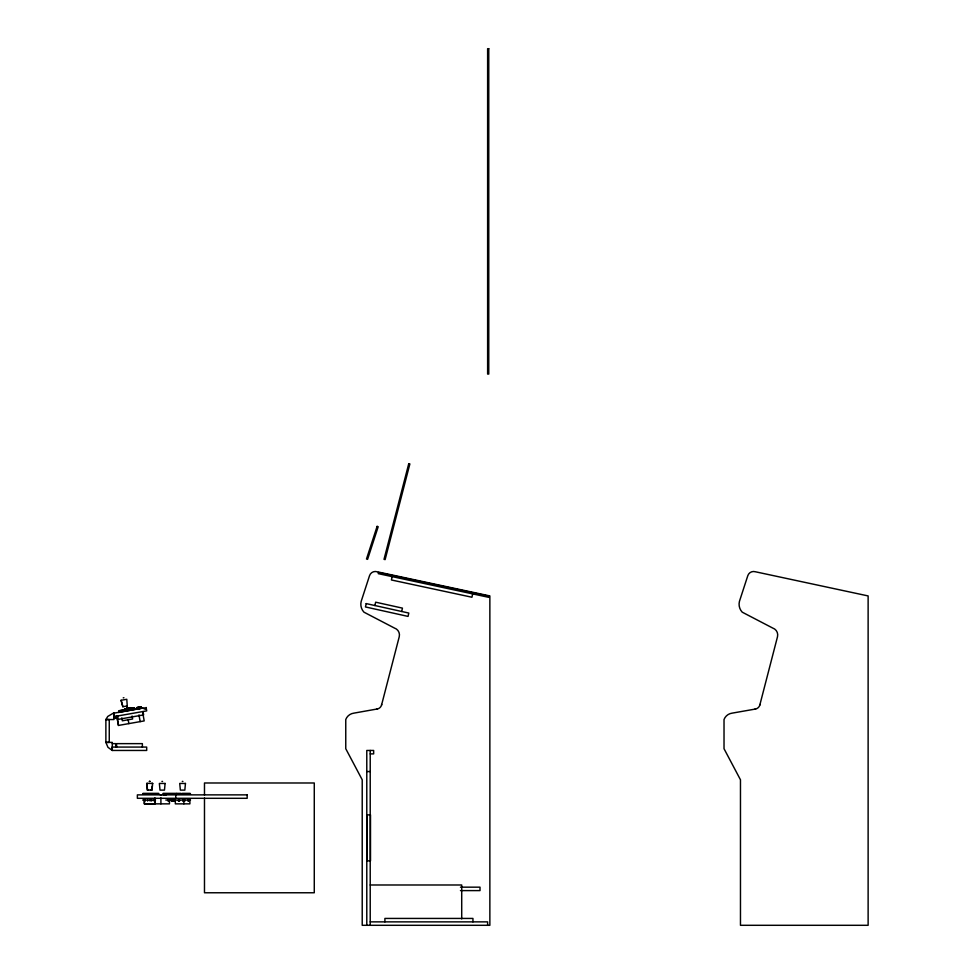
<?xml version="1.0" encoding="UTF-8"?>
<svg xmlns="http://www.w3.org/2000/svg" width="974" height="974" viewBox="0 0 974 974"><rect width="100%" height="100%" fill="white"/><g stroke="black" fill="none" stroke-linecap="round" stroke-linejoin="round"><path stroke-width="1.46" d="M144.42 799.252L144.371 803.733L154.817 803.83L154.866 799.35M152.2 786.115L151.822 790.109L150.69 790.109M392.145 576.62L391.426 579.98L471.94 597.232L472.658 593.884M374.905 605.536L375.647 602.188L402.445 608.129L401.702 611.477M381.54 705.127L399.23 636.789A7.281 7.281 0 0 0 394.385 628.023L363.959 612.171A11.591 11.591 0 0 1 361.184 601.372L369.536 575.683A6.075 6.075 0 0 1 377.108 571.762L489.861 595.93L489.861 925.3L362.218 925.3L362.218 779.797L345.758 748.714L345.758 719.543A9.983 9.983 0 0 1 353.818 713.151L377.839 708.877A5.807 5.807 0 0 0 381.358 705.626L381.711 704.446M754.887 709.145L756.092 708.877A5.807 5.807 0 0 0 759.623 705.626L759.976 704.446M759.793 705.127L777.483 636.789A7.281 7.281 0 0 0 772.65 628.023L742.225 612.171A11.591 11.591 0 0 1 739.436 601.372L747.801 575.683A6.075 6.075 0 0 1 755.361 571.762L868.126 595.93L868.126 925.3L740.471 925.3L740.471 779.797L724.023 748.714L724.023 719.543A9.983 9.983 0 0 1 732.083 713.151L755.581 709.023M119.181 710.825L134.485 707.988L131.027 708.609M140.999 706.771L136.993 707.514L140.95 706.856M118.962 711.556L134.96 708.597M136.774 708.256L141.461 707.38M141.169 707.708L137.164 708.451L137.833 708.524M118.499 712.481L135.715 709.291M137.797 708.902L136.311 709.182L142.228 708.098L139.27 708.634M123.235 697.859L123.917 697.737M127.326 705.955L122.834 706.747L121.056 700.294L126.79 699.283L127.253 705.98M119.12 710.703L125.317 709.62A11.7 8.449 80 0 0 124.489 710.436M118.901 711.434L121.251 711.02M124.124 710.521L125.354 710.302M136.713 708.305L137.894 708.098M140.731 707.599L141.413 707.477M376.634 709.145L377.242 709.035M113.946 718.349L115.663 718.349L115.663 716.328M112.29 743.637L115.723 743.637L115.723 747.07M370.217 753.888L373.651 753.888L373.651 750.455L366.784 750.455L366.784 925.3M366.784 771.542L370.217 771.542M149.266 781.416L149.886 781.416M161.928 781.416L162.561 781.416M182.284 781.416L182.905 781.416M147.537 783.449L146.697 783.449L147.33 790.109L148.45 790.109M151.603 783.449L152.443 783.449M142.995 793.36L158.665 793.36M163.121 793.36L176.513 793.36M176.842 793.36L181.14 793.36M182.345 793.36L190.173 793.36M142.642 794.041L159.005 794.054M163.121 794.041L181.481 794.054M181.992 794.054L190.514 794.041M163.242 794.309L165.288 794.309M163.242 794.467L165.288 794.467M160.235 794.881L161.258 794.881M163.242 794.881L166.152 794.881M142.642 800.056L155.536 800.056M165.823 800.056L190.514 800.056M366.784 814.885L370.497 814.885L370.497 860.858L366.784 860.858M370.217 884.989L461.713 884.989L461.713 918.92M460.459 887.168L480.012 887.168L480.012 890.601L460.459 890.601M370.217 921.867L487.621 921.867L487.621 925.3M149.521 781.343L150.142 781.355M121.129 700.282L122.907 706.734M128.824 708.512L128.629 707.879L128.799 709.681M143.02 711.519L143.616 714.904L118.219 719.36L117.623 715.987M142.764 712.858L144.189 720.918L118.426 725.447L116.77 716.048M138.99 714.904L140.171 721.624M132.099 716.036L132.622 718.982L122.334 720.797L121.811 717.85M128.13 719.591L128.836 723.621M117.026 716.036L117.33 717.728M116.843 716.036L118.499 725.435M472.95 921.867L472.95 918.433L384.9 918.433L384.9 921.867M370.217 750.455L370.217 925.3M367.064 814.885L367.064 860.858M204.479 795.015L204.479 782.986L314.273 782.986L314.273 892.768L204.479 892.768L204.479 798.023M189.893 799.374L189.893 803.854L175.332 803.854L175.332 799.374M188.566 800.056L188.566 801.042L188.274 800.056M187.97 800.056L187.982 801.042L187.678 800.056M184.817 800.056L184.817 801.042L183.197 801.005L183.197 800.019M184.427 800.019L184.524 801.042M184.22 801.042L184.22 800.056L184.135 801.005M183.83 800.019L183.879 803.854M183.489 800.019L183.538 801.005M182.893 800.019L182.893 801.005L182.601 800.019M179.533 800.056L179.533 801.042L178.437 801.042L178.437 800.056M179.386 801.042L179.313 800.056L179.253 801.042M179.021 800.056L179.094 801.042M178.802 801.042L178.717 800.056L178.51 801.042M175.734 794.869L175.734 798.303M174.93 800.056L174.93 801.042L174.638 800.056M174.334 800.056L174.334 801.042L172.642 801.042L172.642 800.056M174.042 800.056L174.066 801.042M173.993 800.056L173.993 801.042M173.701 800.056L173.786 801.042M173.482 800.056L173.53 801.042M173.396 800.056L173.238 801.042L173.104 800.056M172.934 800.056L172.934 801.042M172.118 800.056L172.118 801.042L171.838 800.056M171.534 800.056L171.534 801.042L171.241 800.056M169.61 800.056L169.61 801.042L169.33 800.056M169.464 799.374L169.464 803.854L144.335 803.854L144.335 799.374M169.026 800.056L169.026 801.042M168.636 800.056L168.636 801.042L168.344 800.056M168.039 800.056L168.039 801.042L167.759 800.056M160.905 797.876L160.905 803.854M154.915 797.876L154.915 803.854M154.087 800.056L154.087 801.054M151.652 800.056L151.652 801.042M150.106 800.056L150.106 801.042M147.61 800.056L147.61 801.042M145.126 800.056L145.126 801.042M142.374 747.07L142.374 743.637L116.588 743.637L116.588 747.07M126.17 708.609A11.7 11.359 80 0 1 136.068 709.182A11.7 11.225 80 0 0 126.206 708.597A11.7 11.688 0 0 1 136.275 709.145M122.785 710.74A11.7 11.688 0 0 1 124.915 709.206M123.674 710.582A11.7 9.996 80 0 1 125.476 709.109A11.7 10.251 80 0 0 123.54 710.606M135.228 709.328A11.7 9.996 80 0 0 126.474 708.561A11.7 10.251 80 0 1 134.327 708.707M125.975 709.011A11.7 8.449 80 0 1 132.452 708.39M126.218 709.486A11.7 6.063 80 0 1 131.429 708.573M127.424 709.279A11.7 3.275 80 0 1 130.224 708.78M127.825 708.682A11.7 2.788 80 0 1 130.406 709.401M127.436 708.39A11.7 5.625 80 0 1 131.892 709.133M124.684 710.411A11.7 8.096 80 0 1 125.354 709.632M126.9 708.475A11.7 8.096 80 0 1 132.294 708.415M112.29 747.07L112.278 750.455L146.709 750.455L146.672 747.07L112.29 747.07M113.958 713.151L113.946 716.633L146.709 710.874L146.112 707.489L145.211 709.133L144.079 708.853L144.371 707.806L113.057 713.309L107.724 716.474L105.874 719.543L105.874 742.395L107.956 747.314L112.278 750.455L112.278 742.395L105.874 742.395L109.258 742.395L109.258 719.53L105.874 719.543L113.946 719.543L113.946 713.151M165.105 783.449L164.472 790.109L160.004 790.109L159.371 783.449L165.105 783.449M185.462 783.449L184.829 790.109L180.36 790.109L179.727 783.449L185.462 783.449M152.687 783.413L151.993 790.06L147.5 790.024L146.94 783.352L152.687 783.413M378.496 572.529L378.265 573.649L488.838 597.354L489.082 596.234L378.496 572.529M366.212 603.6L365.457 606.948L408.045 616.408L408.8 613.06L366.212 603.6M408.763 463.661L384.012 559.319L385.12 559.6L409.871 463.941L408.763 463.661M377.108 526.374L366.492 559.003L367.575 559.356L378.192 526.727L377.108 526.374M488.765 48.7L487.621 48.7L487.621 374.065L488.765 374.065L488.765 48.7M247.165 794.869L137.371 794.869L137.371 798.303L247.165 798.303L247.165 794.869M125.025 709.182A11.7 11.359 80 0 0 122.955 710.703A11.7 11.225 80 0 1 125.074 709.169"/></g></svg>
